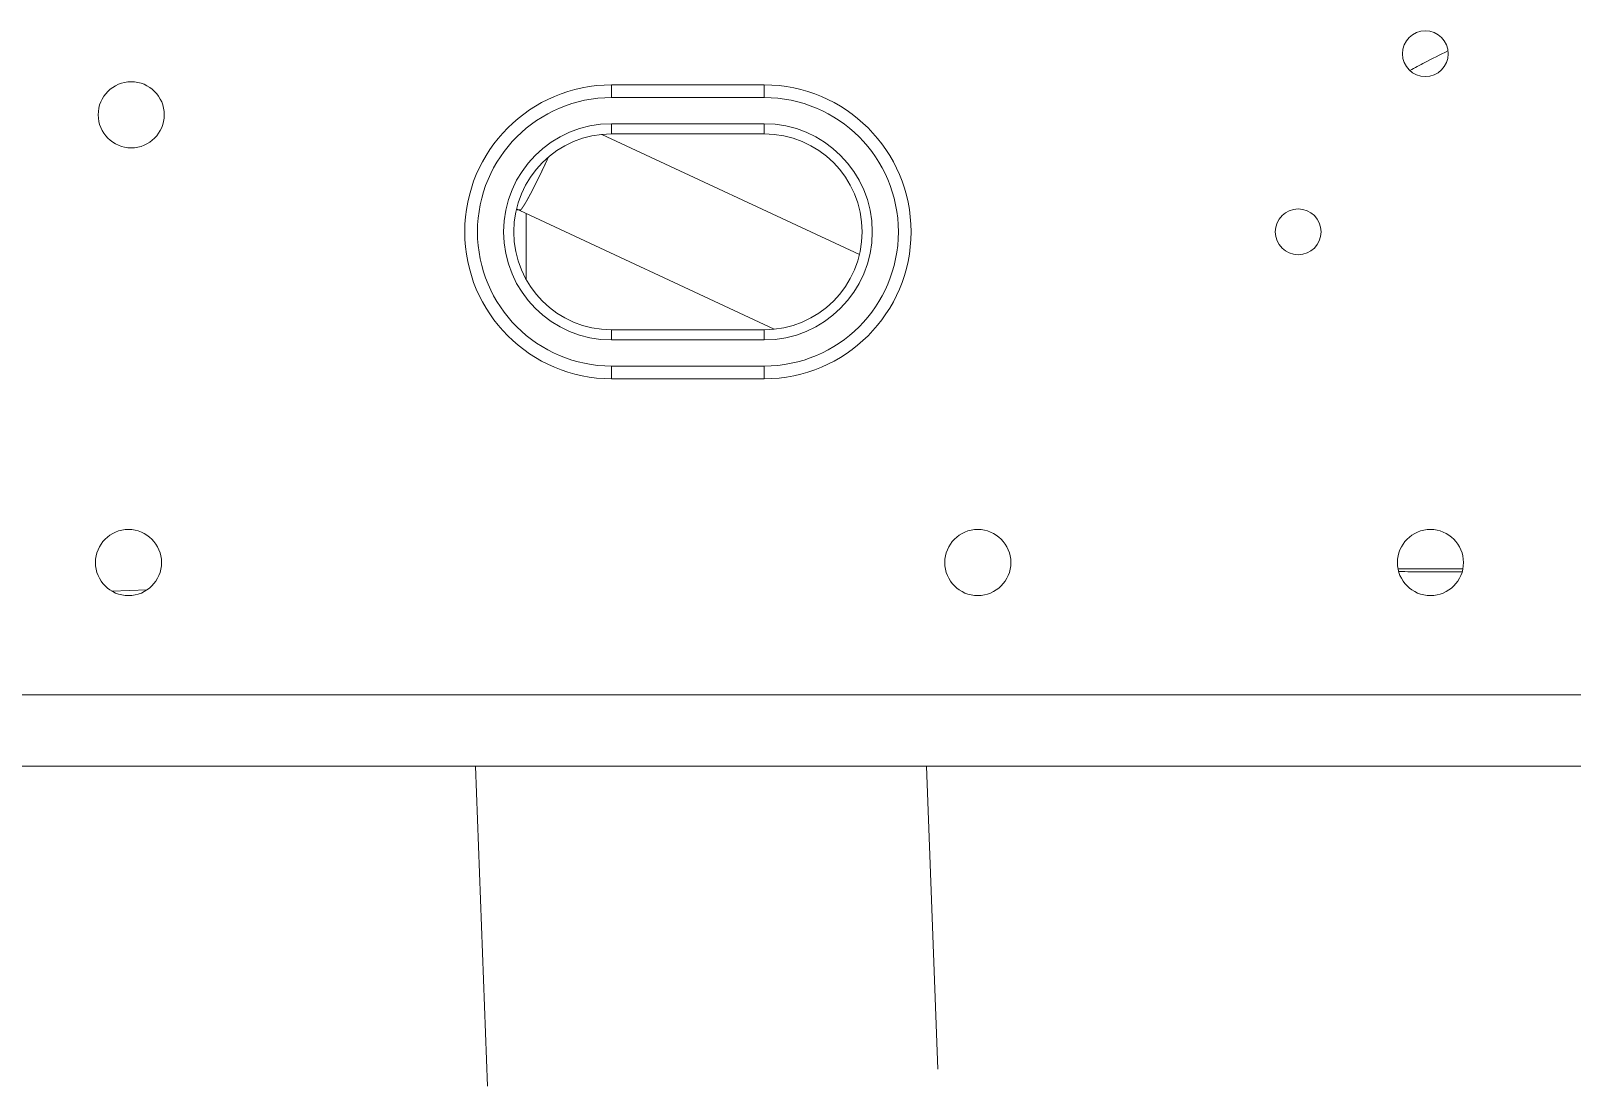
# Model space of a CAD drawing. Header units: millimetres. Extents: x -16985 to -606, y 2122 to 9380.
# Drawn here: x -10542.8 to -10239.7, y 4915.3 to 5122.7 of the extents above; entities that cross this region are included whole.
import ezdxf

# ---------------------------------------------------------------- set-up
doc = ezdxf.new("R2010")
doc.units = ezdxf.units.MM
for name, pattern in [('K5LT32768', [0]), ('K5LT32769', [0]), ('K5LT_THIN', [0])]:
    doc.linetypes.add(name, pattern=pattern)

msp = doc.modelspace()

# ---------------------------------------------------------------- linework, layer by layer
at = {"color": 7, "linetype": 'K5LT_THIN', "lineweight": 18}
for p, q in [((-10428.55, 5112.06), (-10398.55, 5112.06)), ((-10428.55, 5112.06), (-10428.55, 5109.56)), ((-10398.55, 5112.06), (-10398.55, 5109.56)), ((-10428.55, 5109.56), (-10398.55, 5109.56)), ((-10428.55, 5104.44), (-10398.55, 5104.44)), ((-10428.55, 5104.44), (-10428.55, 5102.44)), ((-10398.55, 5104.44), (-10398.55, 5102.44)), ((-10379.83, 5078.71), (-10430.46, 5102.34)), ((-10428.55, 5102.44), (-10398.55, 5102.44)), ((-10447.13, 5087.61), (-10446.61, 5087.37)), ((-10446.61, 5087.37), (-10396.62, 5064.03)), ((-10445.36, 5086.79), (-10445.36, 5073.8)), ((-10428.55, 5061.94), (-10428.55, 5063.94)), ((-10398.55, 5063.94), (-10428.55, 5063.94)), ((-10398.55, 5061.94), (-10428.55, 5061.94)), ((-10398.55, 5061.94), (-10398.55, 5063.94)), ((-10428.55, 5054.31), (-10428.55, 5056.81)), ((-10398.55, 5056.81), (-10428.55, 5056.81)), ((-10398.55, 5054.31), (-10398.55, 5056.81)), ((-10398.55, 5054.31), (-10428.55, 5054.31)), ((-10273.94, 5016.99), (-10261.17, 5016.99)), ((-10526.84, 5012.58), (-10519.86, 5012.84)), ((-9916.77, 4978.19), (-11199.55, 4978.19)), ((-10452.97, 4915.29), (-10455.34, 4978.19)), ((-10366.62, 4978.19), (-10364.38, 4918.63))]:
    msp.add_line(p, q, dxfattribs=at)
at = {"color": 8, "linetype": 'K5LT32768', "lineweight": 15, "true_color": 0x808080}
for p, q in [((-10447.15, 5087.53), (-10446.56, 5087.53)), ((-9916.77, 4992.19), (-11199.55, 4992.19))]:
    msp.add_line(p, q, dxfattribs=at)
at = {"color": 8, "linetype": 'K5LT32769', "true_color": 0x808080, "const_width": 0.18}
msp.add_lwpolyline([(-10446.61, 5087.37), (-10446.46, 5087.44), (-10446.15, 5087.83), (-10445.69, 5088.53), (-10445.11, 5089.53), (-10444.43, 5090.78), (-10443.68, 5092.24), (-10442.87, 5093.87), (-10442.04, 5095.59), (-10441.22, 5097.34), (-10440.97, 5097.9)], dxfattribs=at)
at = {"color": 7, "linetype": 'K5LT_THIN', "lineweight": 18}
for centre, radius, start, end in [((-10268.55, 5118.19), 4.5, 90, 270), ((-10268.55, 5118.19), 4.5, 270, 90), ((-10523.01, 5106.19), 6.5, 90, 270), ((-10523.01, 5106.19), 6.5, 270, 90), ((-10428.55, 5083.19), 28.88, 90, 270), ((-10398.55, 5083.19), 28.88, 270, 90), ((-10428.55, 5083.19), 26.38, 90, 270), ((-10398.55, 5083.19), 26.38, 270, 90), ((-10428.55, 5083.19), 21.25, 90, 270), ((-10398.55, 5083.19), 21.25, 270, 90), ((-10428.55, 5083.19), 19.25, 90, 270), ((-10398.55, 5083.19), 19.25, 270, 90), ((-10293.55, 5083.19), 4.5, 90, 270), ((-10293.55, 5083.19), 4.5, 270, 90), ((-10523.55, 5018.19), 6.5, 90, 270), ((-10523.55, 5018.19), 6.5, 270, 90), ((-10356.55, 5018.19), 6.5, 90, 270), ((-10356.55, 5018.19), 6.5, 270, 90), ((-10267.55, 5018.19), 6.5, 90, 270), ((-10267.55, 5018.19), 6.5, 270, 90)]:
    msp.add_arc(centre, radius, start, end, dxfattribs=at)
for points, knots in [([(-10271.59, 5114.87), (-10270.62, 5115.4), (-10268.18, 5116.74), (-10265.67, 5117.98), (-10264.15, 5118.73)], [0, 0, 0, 0, 0.397945, 1, 1, 1, 1]), ([(-10261.4, 5016.38), (-10261.56, 5016.38), (-10264.91, 5016.38), (-10269.01, 5016.31), (-10272.94, 5016.41), (-10273.69, 5016.43)], [0, 0, 0, 0, 0.03969, 0.818106, 1, 1, 1, 1])]:
    msp.add_open_spline(points, degree=3, knots=knots, dxfattribs=at)

doc.saveas('drawing.dxf')
